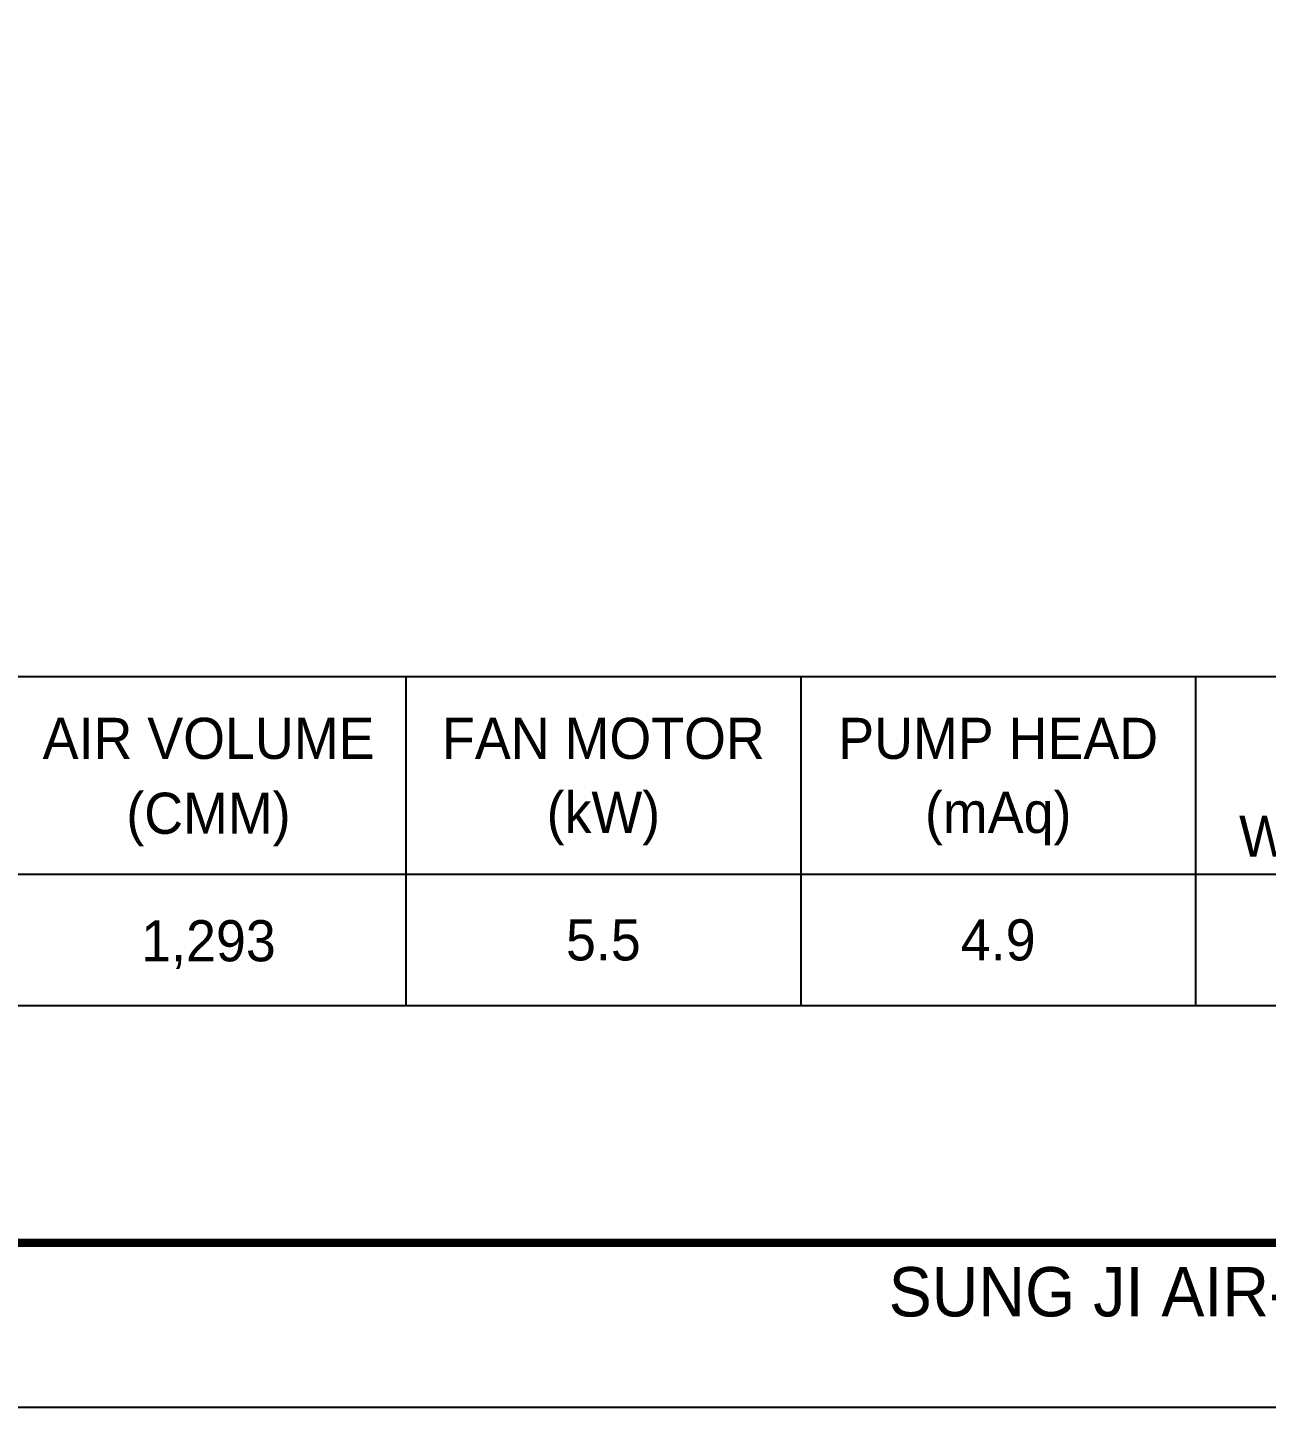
# Model space of a CAD drawing. Header units: millimetres. Extents: x 3692 to 33099, y 2878 to 23673.
# Drawn here: x 10493 to 15764, y 2878 to 8749 of the extents above; entities that cross this region are included whole.
import ezdxf
from ezdxf.enums import TextEntityAlignment as Align

# ---------------------------------------------------------------- set-up
doc = ezdxf.new("R2010")
doc.units = ezdxf.units.MM
for name, color, linetype in [('냉각탑_box', 1, 'Continuous'), ('냉각탑_form', 1, 'Continuous'), ('냉각탑_text', 3, 'Continuous')]:
    doc.layers.add(name, color=color, linetype=linetype)
doc.styles.add('돋움', font='Dotum.ttf')

# ---------------------------------------------------------------- blocks, each defined once
blk = doc.blocks.new('냉각탑form')
at = {"layer": 'Defpoints'}
blk.add_lwpolyline([(0, 297.073), (420.103, 297.073), (420.103, 0), (0, 0)], close=True, dxfattribs=at)
at = {"layer": '냉각탑_form', "const_width": 0.5}
blk.add_lwpolyline([(10.002, 287.07), (10.002, 10.002), (410.1, 10.002), (410.1, 287.07)], close=True, dxfattribs=at)
at = {"layer": '냉각탑_form', "style": '돋움'}
blk.add_text('SUNG JI AIR-CONDITIONING TECHNOLOGY CO. LTD', height=3.00073, dxfattribs=at).set_placement((149.498, 5.529))

msp = doc.modelspace()

# ---------------------------------------------------------------- linework, layer by layer
at = {"layer": '냉각탑_box'}
for p, q in [((12102.7, 5987.1), (12102.7, 4587.1)), ((12102.7, 5987.1), (12102.7, 4587.1)), ((13782.7, 5987.1), (13782.7, 4587.1)), ((13782.7, 5987.1), (13782.7, 4587.1)), ((15462.7, 5987.1), (15462.7, 4587.1)), ((15462.7, 5987.1), (15462.7, 4587.1)), ((9162.7, 5147.1), (24212.7, 5147.1)), ((9162.7, 5147.1), (24212.7, 5147.1))]:
    msp.add_line(p, q, dxfattribs=at)
msp.add_lwpolyline([(9162.7, 5987.1), (24212.7, 5987.1), (24212.7, 4587.1), (9162.7, 4587.1)], close=True, dxfattribs=at)
msp.add_lwpolyline([(9162.7, 5987.1), (24212.7, 5987.1), (24212.7, 4587.1), (9162.7, 4587.1)], close=True, dxfattribs=at)

# ---------------------------------------------------------------- block references
at = {"layer": '냉각탑_form', "xscale": 70.00000000000001, "yscale": 70.00000000000001, "zscale": 70.00000000000001}
msp.add_blockref('냉각탑form', (3692, 2877.7), dxfattribs=at)

# ---------------------------------------------------------------- texts
at = {"layer": '냉각탑_text', "style": '돋움'}
for s, p in [('AIR VOLUME', (11262.7, 5724.6)), ('AIR VOLUME', (11262.7, 5724.6)), ('FAN MOTOR', (12942.7, 5724.6)), ('FAN MOTOR', (12942.7, 5724.6)), ('PUMP HEAD', (14622.7, 5724.6)), ('PUMP HEAD', (14622.7, 5724.6)), ('(CMM)', (11262.2, 5405.9)), ('(CMM)', (11262.2, 5405.9)), ('(kW)', (12942.7, 5409.6)), ('(kW)', (12942.7, 5409.6)), ('(mAq)', (14622.7, 5409.6)), ('(mAq)', (14622.7, 5409.6)), ('WEIGHT(kg)', (16302.7, 5308.1)), ('WEIGHT(kg)', (16302.7, 5308.1)), ('1,293', (11262.2, 4863.4)), ('5.5', (12942.7, 4867.1)), ('4.9', (14622.7, 4867.1))]:
    msp.add_text(s, height=175, dxfattribs=at).set_placement(p, align=Align.MIDDLE_CENTER)

doc.saveas('drawing.dxf')
